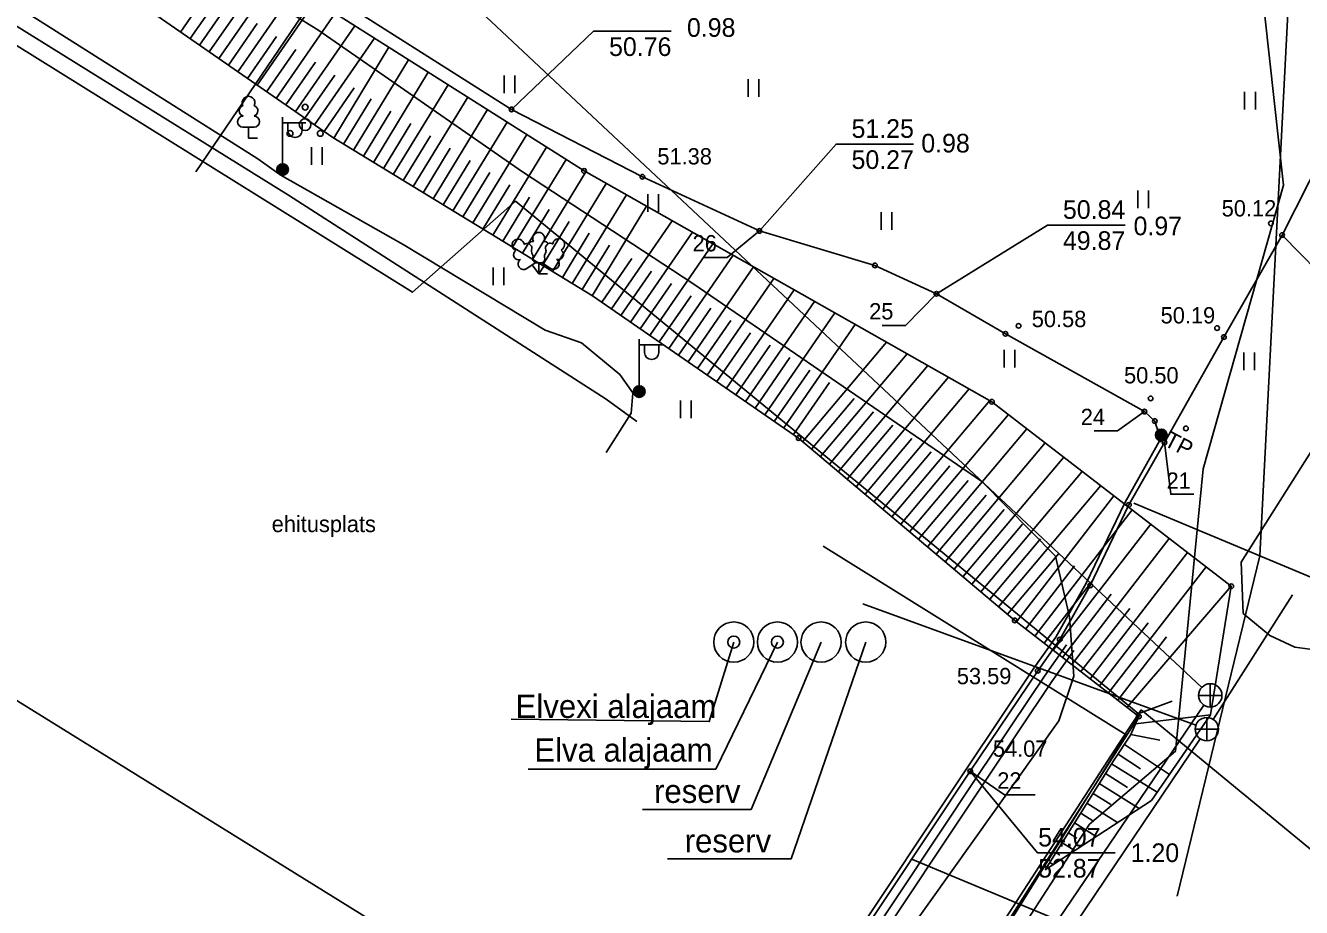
# Model space of a CAD drawing. Extents: x 641584 to 642110, y 6457374 to 6457909.
# Drawn here: x 641826.4 to 641881.1, y 6457552.5 to 6457590.3 of the extents above; entities that cross this region are included whole.
import ezdxf

# ---------------------------------------------------------------- set-up
doc = ezdxf.new("R2010")
doc.units = 0
for name, color, linetype in [('ABIJOONIS', 7, 'Continuous'), ('AED', 7, 'Continuous'), ('Default', 7, 'Continuous'), ('HALJASTUS', 7, 'Continuous'), ('HOONE', 7, 'Continuous'), ('KKAEV', 7, 'Continuous'), ('KORGUS', 7, 'Continuous'), ('KPKAABEL', 7, 'Continuous'), ('KTRASS', 7, 'Continuous'), ('MOOTMPUNKT', 7, 'Continuous'), ('MPKAABEL', 7, 'Continuous'), ('PIIR', 7, 'Continuous'), ('POST', 7, 'Continuous'), ('PUU', 7, 'Continuous'), ('RELJEEF', 7, 'Continuous'), ('SKKAEV', 7, 'Continuous'), ('SKTRASS', 7, 'Continuous'), ('TEE', 7, 'Continuous'), ('VEEKOGU', 7, 'Continuous'), ('VKAEV', 7, 'Continuous')]:
    doc.layers.add(name, color=color, linetype=linetype)

# ---------------------------------------------------------------- blocks, each defined once
blk = doc.blocks.new('VAPOST')
at = {"layer": 'POST'}
for p, q in [((0, 0.5), (0, 4.5)), ((0, 4), (2, 4)), ((0.45, 3.36), (0.45, 4)), ((1.68, 3.36), (1.68, 4)), ((0, 0), (0, 0))]:
    blk.add_line(p, q, dxfattribs=at)
blk.add_arc((1.07, 3.36), 0.613, 180, 0, dxfattribs=at)
blk = doc.blocks.new('LEHTP1')
at = {"layer": 'PUU'}
for p, q in [((0.48, 0.95), (-0.48, 0.95)), ((0, 0), (0, 0.95)), ((0.76, 0), (0, 0))]:
    blk.add_line(p, q, dxfattribs=at)
for centre, radius, start, end in [((0, 3.04), 0.554, 332.5799, 207.4201), ((-0.34, 2.35), 0.465, 109.0217, 253.1415), ((0.34, 2.35), 0.465, 286.8508, 70.9859), ((-0.47, 1.42), 0.475, 90.0016, 269.3953), ((0.47, 1.42), 0.475, 270.6047, 89.9984)]:
    blk.add_arc(centre, radius, start, end, dxfattribs=at)
blk = doc.blocks.new('PQQSAS')
at = {"layer": 'PUU'}
for centre, radius in [((0, 1.5), 0.25), ((0, 0), 0.5), ((-1.3, -0.75), 0.25), ((1.3, -0.75), 0.25)]:
    blk.add_circle(centre, radius, dxfattribs=at)
blk = doc.blocks.new('LEHTP3')
at = {"layer": 'PUU'}
for p, q in [((-1.02, 0.44), (-0.3, 0.95)), ((0, 0), (-0.55, 0.77)), ((-0.3, 0.95), (0.29, 0.95)), ((0, 0), (0, 0.95)), ((0, 0), (0.54, 0.78)), ((0.76, 0), (0, 0)), ((0.29, 0.95), (1.01, 0.46))]:
    blk.add_line(p, q, dxfattribs=at)
for points in [[(-0.83, 2.57), (-0.62, 2.37), (-0.59, 2.31), (-0.59, 2.2), (-0.62, 2.02), (-0.62, 1.93), (-0.58, 1.77), (-0.5, 1.59), (-0.48, 1.5), (-0.49, 1.41), (-0.52, 1.28), (-0.52, 1.22), (-0.48, 1.14), (-0.43, 1.08), (-0.3, 0.95)], [(0.81, 2.6), (0.62, 2.37), (0.59, 2.31), (0.59, 2.2), (0.62, 2.02), (0.63, 1.93), (0.59, 1.77), (0.51, 1.59), (0.49, 1.5), (0.5, 1.41), (0.53, 1.28), (0.53, 1.22), (0.49, 1.14), (0.44, 1.08), (0.3, 0.95)]]:
    blk.add_lwpolyline(points, dxfattribs=at)
for centre, radius, start, end in [((0, 3.04), 0.512, 90.0013, 211.0159), ((0, 3.04), 0.512, 328.9841, 89.9987), ((-1.77, 2.47), 0.512, 125.5389, 246.5536), ((-1.77, 2.47), 0.512, 4.5218, 125.5364), ((-0.99, 2.21), 0.403, 65.2382, 130.7412), ((-0.48, 2.38), 0.403, 84.7965, 150.2995), ((0.48, 2.38), 0.403, 34.3857, 95.2035), ((0.95, 2.23), 0.403, 50.3173, 111.1351), ((1.72, 2.51), 0.512, 55.522, 176.5367), ((1.72, 2.51), 0.512, 294.5049, 55.5195), ((-1.71, 1.64), 0.448, 125.4667, 288.5349), ((-1.29, 0.83), 0.475, 125.5377, 305.5366), ((1.28, 0.85), 0.475, 235.5219, 55.5208), ((1.68, 1.67), 0.448, 252.5235, 55.5918)]:
    blk.add_arc(centre, radius, start, end, dxfattribs=at)
blk = doc.blocks.new('MEPOST')
at = {"layer": 'POST'}
for radius in [0.5, 0.45, 0.4, 0.35, 0.3, 0.25, 0.2, 0.15, 0.1, 0.05]:
    blk.add_circle((0, 0), radius, dxfattribs=at)
blk = doc.blocks.new('RING02')
at = {"layer": 'KORGUS'}
blk.add_circle((0, 0), 0.2, dxfattribs=at)
blk = doc.blocks.new('KBPOST')
at = {"layer": 'POST'}
for radius in [0.5, 0.45, 0.4, 0.35, 0.3, 0.25, 0.2, 0.15, 0.1, 0.05]:
    blk.add_circle((0, 0), radius, dxfattribs=at)
blk.add_text(' TP', height=1.4, dxfattribs=at).set_placement((0, -0.7))
blk = doc.blocks.new('KAKAEV')
at = {"layer": 'KKAEV'}
for p, q in [((-1, 0), (1, 0)), ((0, -1), (0, 1))]:
    blk.add_line(p, q, dxfattribs=at)
blk.add_circle((0, 0), 1, dxfattribs=at)
blk = doc.blocks.new('HEIN')
at = {"layer": 'HALJASTUS'}
for p, q in [((-0.46, 0.76), (-0.46, -0.76)), ((0.46, 0.76), (0.46, -0.76))]:
    blk.add_line(p, q, dxfattribs=at)

msp = doc.modelspace()

# ---------------------------------------------------------------- linework, layer by layer
at = {"layer": 'ABIJOONIS'}
for points in [[(641857.867, 6457581.519), (641856.477, 6457580.386), (641855.477, 6457580.386)], [(641865.469, 6457578.82), (641864.147, 6457577.454), (641863.147, 6457577.454)], [(641874.401, 6457573.765), (641873.244, 6457572.94), (641872.244, 6457572.94)], [(641875.265, 6457572.439), (641875.53, 6457570.216), (641876.53, 6457570.216)], [(641866.921, 6457558.328), (641868.394, 6457557.323), (641869.717, 6457557.323)]]:
    msp.add_lwpolyline(points, dxfattribs=at)
at = {"layer": 'AED'}
msp.add_lwpolyline([(641852.6, 6457573.344), (641851.294, 6457574.292), (641837.65, 6457583.053), (641811.98, 6457599.007), (641796.286, 6457608.72), (641786.16, 6457614.926)], dxfattribs=at)
at = {"layer": 'Default'}
for centre in [(641856.768, 6457563.874), (641858.643, 6457563.874)]:
    msp.add_circle(centre, 0.256, dxfattribs=at)
at = {"layer": 'HOONE'}
msp.add_lwpolyline([(641851.972, 6457545.248), (641779.874, 6457589.949), (641778.331, 6457587.505)], dxfattribs=at)
at = {"layer": 'KPKAABEL'}
for points in [[(641857.536, 6457541.784), (641859.65, 6457544.95), (641870.73, 6457560.5), (641871.37, 6457562.41), (641871.19, 6457564.96), (641870.59, 6457567.56), (641867.42, 6457570.76), (641855.01, 6457579.27), (641847.69, 6457584.05), (641838.95, 6457590.12), (641832.02, 6457594.44), (641824.6, 6457599.75), (641816.91, 6457604.56), (641809.47, 6457608.89), (641807.2, 6457610.87), (641806.49, 6457612.61), (641808.009, 6457621.536)], [(641794.703, 6457615.257), (641795.332, 6457616.274), (641797.312, 6457619.3), (641799.861, 6457617.938), (641806.49, 6457613.884), (641814.866, 6457608.145), (641826.947, 6457599.83), (641838.592, 6457592.211), (641847.221, 6457586.735), (641852.841, 6457583.844), (641857.867, 6457581.519), (641862.829, 6457580.037), (641865.469, 6457578.82), (641868.434, 6457577.103), (641874.401, 6457573.765), (641874.85, 6457573.356), (641875.098, 6457572.575), (641873.559, 6457569.855), (641871.9, 6457566.401), (641870.594, 6457564.086)], [(641899.03, 6457610.514), (641897.853, 6457608.788), (641896.631, 6457607.056), (641895.206, 6457604.933), (641894.214, 6457603.441), (641892.596, 6457601.153), (641891.309, 6457599.468), (641890.325, 6457598.12), (641887.977, 6457594.706), (641886.424, 6457592.34), (641885.194, 6457590.322), (641882.632, 6457585.911), (641880.316, 6457581.342), (641877.818, 6457576.963), (641875.265, 6457572.439), (641873.736, 6457569.762), (641872.077, 6457566.308), (641870.763, 6457563.979), (641869.819, 6457562.644), (641866.921, 6457558.328), (641861.752, 6457550.568), (641860.011, 6457548.197), (641856.008, 6457542.745)], [(641899.03, 6457610.514), (641897.853, 6457608.788), (641896.631, 6457607.056), (641895.206, 6457604.933), (641894.214, 6457603.441), (641892.596, 6457601.153), (641891.309, 6457599.468), (641890.325, 6457598.12), (641887.977, 6457594.706), (641886.424, 6457592.34), (641885.194, 6457590.322), (641882.632, 6457585.911), (641880.316, 6457581.342), (641877.818, 6457576.963), (641875.265, 6457572.439), (641873.736, 6457569.762), (641872.077, 6457566.308), (641870.763, 6457563.979)], [(641814.866, 6457608.145), (641826.947, 6457599.83), (641838.592, 6457592.211), (641847.221, 6457586.735), (641852.841, 6457583.844), (641857.867, 6457581.519), (641862.829, 6457580.037), (641865.469, 6457578.82), (641868.434, 6457577.103), (641874.401, 6457573.765), (641874.85, 6457573.356), (641875.098, 6457572.575), (641873.559, 6457569.855), (641871.9, 6457566.401), (641870.594, 6457564.086), (641869.654, 6457562.757), (641866.755, 6457558.439), (641861.588, 6457550.683), (641859.85, 6457548.315), (641855.837, 6457542.851)], [(641847.221, 6457586.735), (641850.745, 6457590.094), (641854.079, 6457590.094)], [(641857.867, 6457581.519), (641861.158, 6457585.247), (641864.492, 6457585.247)], [(641865.469, 6457578.82), (641870.236, 6457581.771), (641873.569, 6457581.771)], [(641880.316, 6457581.342), (641882.617, 6457578.992), (641885.95, 6457578.992)], [(641873.946, 6457569.833), (641887.673, 6457564.1), (641934.185, 6457564.1)], [(641856.768, 6457563.874), (641855.713, 6457560.463), (641847.209, 6457560.565)], [(641858.643, 6457563.874), (641855.992, 6457558.414), (641847.943, 6457558.414)], [(641860.517, 6457563.874), (641857.51, 6457556.693), (641852.853, 6457556.693)], [(641862.435, 6457563.874), (641859.231, 6457554.567), (641853.916, 6457554.567)], [(641870.594, 6457564.086), (641869.654, 6457562.757), (641866.755, 6457558.439), (641861.588, 6457550.683), (641859.85, 6457548.315), (641855.837, 6457542.851)], [(641870.763, 6457563.979), (641869.819, 6457562.644), (641866.921, 6457558.328), (641861.752, 6457550.568), (641860.011, 6457548.197), (641856.008, 6457542.745)], [(641871.061, 6457563.749), (641870.117, 6457562.414), (641867.219, 6457558.098), (641862.05, 6457550.338), (641860.309, 6457547.967), (641856.329, 6457542.546)], [(641871.371, 6457563.518), (641870.427, 6457562.183), (641867.529, 6457557.867), (641862.36, 6457550.107), (641860.619, 6457547.736), (641856.658, 6457542.342)], [(641866.921, 6457558.328), (641869.812, 6457554.833), (641873.145, 6457554.833)], [(641864.447, 6457554.548), (641878.174, 6457548.815), (641924.686, 6457548.815)]]:
    msp.add_lwpolyline(points, dxfattribs=at)
at = {"layer": 'KTRASS'}
for p, q in [((641841.633, 6457594.926), (641876.866, 6457561.928)), ((641840.987, 6457594.854), (641833.665, 6457584.06)), ((641876.95, 6457561.172), (641862.858, 6457540.391))]:
    msp.add_line(p, q, dxfattribs=at)
msp.add_lwpolyline([(641878.529, 6457603.882), (641881.11, 6457601.405), (641879.353, 6457567.573), (641875.815, 6457552.967)], dxfattribs=at)
at = {"layer": 'MPKAABEL'}
msp.add_lwpolyline([(641787.509, 6457615.38), (641788.609, 6457614.708), (641807.023, 6457603.137), (641836.334, 6457584.609), (641837.225, 6457583.973), (641837.393, 6457584.154), (641837.286, 6457583.926), (641842.575, 6457580.936), (641848.67, 6457577.263), (641850.232, 6457576.713), (641851.875, 6457575.351), (641852.436, 6457574.573), (641852.708, 6457574.626), (641852.437, 6457574.556), (641852.368, 6457573.695), (641851.286, 6457572.012)], dxfattribs=at)
at = {"layer": 'PIIR'}
msp.add_lwpolyline([(641657.77, 6457612.9), (641701.89, 6457709.56), (641802.92, 6457663.64), (641804.25, 6457663.04), (641777.44, 6457619.71), (641842.97, 6457578.89), (641847.39, 6457582.79), (641874.2, 6457560.75), (641856.56, 6457533.11), (641837.49, 6457503.95), (641828, 6457505.98), (641818.2, 6457505.03), (641809.61, 6457500.93), (641802.14, 6457493.02), (641778.8, 6457455.84), (641767.38, 6457463.25), (641764.23, 6457464.96), (641751.07, 6457473.17), (641744.24, 6457462.13), (641649.31, 6457520.03), (641663.44, 6457540.18), (641670.02, 6457549.58), (641689.99, 6457604.4), (641657.81, 6457612.97)], dxfattribs=at)
msp.add_lwpolyline([(641874.26, 6457560.97), (641872.99, 6457559.03), (641856.33, 6457533.33), (641891.07, 6457513.96), (641896.71, 6457509.75), (641893.8, 6457505.76), (641888.04, 6457509.77), (641859.85, 6457525.49), (641843.08, 6457500.14), (641951.08, 6457432.5), (641956.86, 6457426.64), (641961.26, 6457417.07), (641962.23, 6457408.79), (641960.09, 6457400.92), (641945.56, 6457376.13), (641949.82, 6457373.51), (641969.43, 6457405.55), (641994.99, 6457447.44), (641974.06, 6457478.87)], close=True, dxfattribs=at)
at = {"layer": 'RELJEEF'}
for p, q in [((641835.422, 6457593.541), (641833.008, 6457590.056)), ((641836.267, 6457593.005), (641833.83, 6457589.486)), ((641837.113, 6457592.47), (641834.652, 6457588.917)), ((641837.959, 6457591.935), (641835.474, 6457588.347)), ((641834.632, 6457591.522), (641833.419, 6457589.771)), ((641838.804, 6457591.399), (641836.296, 6457587.778)), ((641835.465, 6457590.97), (641834.241, 6457589.202)), ((641839.65, 6457590.864), (641837.118, 6457587.209)), ((641836.299, 6457590.417), (641835.063, 6457588.632)), ((641840.495, 6457590.328), (641837.94, 6457586.639)), ((641837.133, 6457589.865), (641835.885, 6457588.063)), ((641841.341, 6457589.793), (641838.762, 6457586.07)), ((641841.96, 6457589.401), (641839.585, 6457585.502)), ((641837.967, 6457589.312), (641836.707, 6457587.493)), ((641842.805, 6457588.866), (641840.439, 6457584.982)), ((641838.801, 6457588.76), (641837.529, 6457586.924)), ((641843.65, 6457588.331), (641841.293, 6457584.462)), ((641839.635, 6457588.207), (641838.351, 6457586.354)), ((641844.495, 6457587.796), (641842.147, 6457583.941)), ((641840.468, 6457587.655), (641839.173, 6457585.785)), ((641845.34, 6457587.261), (641843.001, 6457583.421)), ((641841.197, 6457587.188), (641840.012, 6457585.242)), ((641842.047, 6457586.66), (641840.866, 6457584.722)), ((641846.185, 6457586.725), (641843.855, 6457582.901)), ((641842.896, 6457586.132), (641841.72, 6457584.201)), ((641847.03, 6457586.19), (641844.709, 6457582.381)), ((641843.746, 6457585.605), (641842.574, 6457583.681)), ((641847.875, 6457585.655), (641845.563, 6457581.86)), ((641844.595, 6457585.077), (641843.428, 6457583.161)), ((641848.72, 6457585.12), (641846.417, 6457581.34)), ((641845.445, 6457584.549), (641844.282, 6457582.641)), ((641849.565, 6457584.585), (641847.271, 6457580.82)), ((641846.294, 6457584.022), (641845.136, 6457582.12)), ((641850.412, 6457584.054), (641848.125, 6457580.299)), ((641847.144, 6457583.494), (641845.99, 6457581.6)), ((641851.283, 6457583.561), (641848.979, 6457579.779)), ((641847.993, 6457582.966), (641846.844, 6457581.08)), ((641852.154, 6457583.068), (641849.833, 6457579.259)), ((641848.843, 6457582.439), (641847.698, 6457580.56)), ((641853.025, 6457582.576), (641850.687, 6457578.739)), ((641849.7, 6457581.923), (641848.552, 6457580.039)), ((641854.12, 6457581.956), (641851.511, 6457578.172)), ((641850.562, 6457581.417), (641849.406, 6457579.519)), ((641854.994, 6457581.462), (641852.334, 6457577.604)), ((641851.425, 6457580.91), (641850.26, 6457578.999)), ((641855.868, 6457580.967), (641853.158, 6457577.037)), ((641852.391, 6457580.329), (641851.099, 6457578.456)), ((641856.742, 6457580.473), (641853.981, 6457576.469)), ((641853.24, 6457579.798), (641851.923, 6457577.888)), ((641857.616, 6457579.979), (641854.804, 6457575.901)), ((641854.089, 6457579.267), (641852.746, 6457577.32)), ((641858.49, 6457579.484), (641855.627, 6457575.333)), ((641859.363, 6457578.99), (641856.45, 6457574.766)), ((641854.937, 6457578.736), (641853.569, 6457576.753)), ((641860.237, 6457578.496), (641857.274, 6457574.198)), ((641855.786, 6457578.205), (641854.392, 6457576.185)), ((641861.111, 6457578.001), (641858.097, 6457573.63)), ((641856.634, 6457577.674), (641855.216, 6457575.617)), ((641861.985, 6457577.507), (641858.92, 6457573.063)), ((641857.483, 6457577.143), (641856.039, 6457575.05)), ((641858.331, 6457576.612), (641856.862, 6457574.482)), ((641863.329, 6457576.747), (641859.73, 6457572.477)), ((641859.18, 6457576.081), (641857.685, 6457573.914)), ((641864.214, 6457576.246), (641860.494, 6457571.832)), ((641865.1, 6457575.745), (641861.259, 6457571.188)), ((641860.028, 6457575.55), (641858.509, 6457573.346)), ((641865.986, 6457575.244), (641862.023, 6457570.543)), ((641860.877, 6457575.019), (641859.332, 6457572.779)), ((641866.871, 6457574.743), (641862.788, 6457569.899)), ((641861.942, 6457574.325), (641860.112, 6457572.155)), ((641867.757, 6457574.242), (641863.553, 6457569.254)), ((641862.767, 6457573.753), (641860.876, 6457571.51)), ((641868.56, 6457573.643), (641864.317, 6457568.61)), ((641863.592, 6457573.18), (641861.641, 6457570.866)), ((641869.353, 6457573.032), (641865.082, 6457567.965)), ((641864.417, 6457572.607), (641862.406, 6457570.221)), ((641870.146, 6457572.422), (641865.846, 6457567.321)), ((641865.242, 6457572.034), (641863.17, 6457569.577)), ((641866.049, 6457571.44), (641863.935, 6457568.932)), ((641870.939, 6457571.811), (641866.611, 6457566.676)), ((641866.828, 6457570.813), (641864.699, 6457568.287)), ((641871.732, 6457571.2), (641867.376, 6457566.032)), ((641872.525, 6457570.589), (641868.14, 6457565.387)), ((641867.607, 6457570.185), (641865.464, 6457567.643)), ((641873.088, 6457570.156), (641868.907, 6457564.746)), ((641868.386, 6457569.557), (641866.229, 6457566.998)), ((641873.88, 6457569.546), (641869.699, 6457564.134)), ((641869.164, 6457568.93), (641866.993, 6457566.354)), ((641874.672, 6457568.936), (641870.49, 6457563.523)), ((641869.943, 6457568.302), (641867.758, 6457565.709)), ((641875.464, 6457568.326), (641871.281, 6457562.912)), ((641870.722, 6457567.674), (641868.522, 6457565.065)), ((641876.257, 6457567.716), (641872.073, 6457562.3)), ((641871.393, 6457567.146), (641869.303, 6457564.44)), ((641877.049, 6457567.106), (641872.864, 6457561.689)), ((641872.185, 6457566.535), (641870.094, 6457563.829)), ((641872.977, 6457565.924), (641870.886, 6457563.217)), ((641878.133, 6457566.271), (641873.655, 6457561.077)), ((641873.769, 6457565.313), (641871.677, 6457562.606)), ((641874.561, 6457564.703), (641872.468, 6457561.995)), ((641875.352, 6457564.092), (641873.26, 6457561.383)), ((641875.595, 6457561.336), (641874.051, 6457560.772)), ((641877.235, 6457560.744), (641874.023, 6457560.359)), ((641875.07, 6457559.667), (641873.819, 6457559.903)), ((641875.477, 6457558.197), (641873.546, 6457559.484)), ((641874.231, 6457558.427), (641873.269, 6457559.068)), ((641873.682, 6457557.629), (641872.729, 6457558.227)), ((641874.945, 6457557.427), (641872.995, 6457558.65)), ((641874.174, 6457556.73), (641872.463, 6457557.803)), ((641872.955, 6457556.904), (641872.198, 6457557.38)), ((641872.228, 6457556.18), (641871.666, 6457556.532)), ((641873.252, 6457556.128), (641871.932, 6457556.956)), ((641872.329, 6457555.526), (641871.401, 6457556.109)), ((641871.502, 6457555.455), (641871.135, 6457555.685)), ((641871.407, 6457554.925), (641870.869, 6457555.262)), ((641870.484, 6457554.323), (641870.339, 6457554.414)), ((641870.775, 6457554.731), (641870.604, 6457554.838))]:
    msp.add_line(p, q, dxfattribs=at)
for points in [[(641801.216, 6457632.531), (641802.07, 6457630.977), (641801.527, 6457628.103), (641802.12, 6457625.97), (641807.466, 6457610.913), (641834.839, 6457593.91), (641850.341, 6457584.094), (641867.852, 6457574.188), (641878.133, 6457566.271), (641877.235, 6457560.744), (641874.701, 6457557.074), (641870.141, 6457554.099)], [(641797.865, 6457630.9), (641798.285, 6457630.637), (641798.422, 6457630.52), (641798.534, 6457630.35), (641798.59, 6457630.161), (641798.589, 6457629.95), (641797.984, 6457628.42), (641798.163, 6457627.485), (641799.841, 6457623.016), (641804.491, 6457610.634), (641804.973, 6457609.457), (641818.807, 6457599.893), (641839.551, 6457585.523), (641850.706, 6457578.727), (641859.549, 6457572.629), (641868.832, 6457564.804), (641874.167, 6457560.682), (641873.807, 6457559.875), (641873.073, 6457558.776), (641870.982, 6457555.441), (641870.141, 6457554.099)]]:
    msp.add_lwpolyline(points, dxfattribs=at)
at = {"layer": 'SKTRASS'}
for p, q in [((641877.351, 6457560.557), (641880.762, 6457565.895)), ((641876.612, 6457560.307), (641862.303, 6457565.52)), ((641876.802, 6457559.722), (641862.958, 6457539.24))]:
    msp.add_line(p, q, dxfattribs=at)
at = {"layer": 'TEE'}
for points in [[(641878.876, 6457601.813), (641878.775, 6457598.038), (641880.369, 6457583.478), (641876.926, 6457571.312), (641875.736, 6457559.188), (641872.046, 6457556.054), (641866.032, 6457546.788), (641860.793, 6457538.588)], [(641860.607, 6457567.986), (641873.619, 6457559.887), (641861.016, 6457539.638), (641859.932, 6457540.312)]]:
    msp.add_lwpolyline(points, dxfattribs=at)
at = {"layer": 'VEEKOGU'}
msp.add_lwpolyline([(641883.504, 6457575.127), (641878.563, 6457567.298), (641878.636, 6457565.106), (641879.783, 6457564.156), (641880.855, 6457563.661), (641881.938, 6457563.505)], dxfattribs=at)
at = {"layer": 'VKAEV'}
for centre in [(641856.768, 6457563.874), (641858.643, 6457563.874), (641860.517, 6457563.874), (641862.435, 6457563.874)]:
    msp.add_circle(centre, 0.863, dxfattribs=at)

# ---------------------------------------------------------------- block references
at = {"layer": 'HALJASTUS', "xscale": 0.5, "yscale": 0.5}
for p in [(641847.131, 6457587.807), (641857.617, 6457587.652), (641878.937, 6457587.108), (641838.859, 6457584.739), (641853.306, 6457582.72), (641874.354, 6457582.875), (641863.325, 6457581.943), (641846.665, 6457579.574), (641868.607, 6457576.04), (641878.898, 6457575.924), (641854.704, 6457573.866)]:
    msp.add_blockref('HEIN', p, dxfattribs=at)
at = {"layer": 'KKAEV', "xscale": 0.5, "yscale": 0.5}
msp.add_blockref('KAKAEV', (641877.231, 6457561.586), dxfattribs=at)
at = {"layer": 'MOOTMPUNKT', "xscale": 0.5, "yscale": 0.5}
for p in [(641847.221, 6457586.735), (641850.341, 6457584.094), (641852.841, 6457583.844), (641879.833, 6457581.845), (641857.867, 6457581.519), (641880.316, 6457581.342), (641862.829, 6457580.037), (641865.469, 6457578.82), (641868.998, 6457577.446), (641877.522, 6457577.35), (641868.434, 6457577.103), (641877.818, 6457576.963), (641867.852, 6457574.188), (641874.67, 6457574.332), (641874.401, 6457573.765), (641874.85, 6457573.356), (641876.187, 6457573.043), (641859.549, 6457572.629), (641875.098, 6457572.575), (641875.125, 6457572.762), (641875.265, 6457572.439), (641873.736, 6457569.762), (641872.077, 6457566.308), (641878.133, 6457566.271), (641868.832, 6457564.804), (641870.763, 6457563.979), (641869.819, 6457562.644), (641874.167, 6457560.682), (641866.921, 6457558.328)]:
    msp.add_blockref('RING02', p, dxfattribs=at)
at = {"layer": 'POST', "xscale": 0.5, "yscale": 0.5}
for name, p in [('VAPOST', (641837.393, 6457584.154)), ('MEPOST', (641837.393, 6457584.154)), ('VAPOST', (641852.708, 6457574.626)), ('MEPOST', (641852.708, 6457574.626))]:
    msp.add_blockref(name, p, dxfattribs=at)
at = {"layer": 'POST', "xscale": 0.5000000000000001, "yscale": 0.4999999999999999, "rotation": -27.4081871164666}
msp.add_blockref('KBPOST', (641875.125, 6457572.762), dxfattribs=at)
at = {"layer": 'PUU', "xscale": 0.5, "yscale": 0.5}
for name, p in [('LEHTP1', (641835.93, 6457585.5)), ('PQQSAS', (641838.36, 6457586.08)), ('LEHTP3', (641848.39, 6457579.68))]:
    msp.add_blockref(name, p, dxfattribs=at)
at = {"layer": 'SKKAEV', "xscale": 0.5, "yscale": 0.5}
msp.add_blockref('KAKAEV', (641877.082, 6457560.136), dxfattribs=at)

# ---------------------------------------------------------------- texts
at = {"layer": 'ABIJOONIS'}
for s, p in [(' 26', (641854.739, 6457580.642)), (' 25', (641862.322, 6457577.72)), (' 24', (641871.409, 6457573.186)), (' 21', (641875.093, 6457570.453)), (' 22', (641867.822, 6457557.584))]:
    msp.add_text(s, height=0.7, dxfattribs=at).set_placement(p)
at = {"layer": 'HALJASTUS'}
msp.add_text('ehitusplats', height=0.7, dxfattribs=at).set_placement((641836.924, 6457568.593))
at = {"layer": 'KORGUS'}
for s, p in [('51.38', (641853.486, 6457584.372)), ('50.12', (641877.721, 6457582.14)), ('50.58', (641869.565, 6457577.391)), ('50.19', (641875.099, 6457577.548)), ('50.50', (641873.528, 6457574.976)), ('53.59', (641866.347, 6457562.065)), ('54.07', (641867.896, 6457558.953))]:
    msp.add_text(s, height=0.7, dxfattribs=at).set_placement(p)
at = {"layer": 'KPKAABEL'}
for s, height, p in [('0.98', 0.8, (641854.757, 6457589.85)), ('50.76', 0.8, (641851.412, 6457589.028)), ('51.25', 0.8, (641861.825, 6457585.514)), ('0.98', 0.8, (641864.821, 6457584.886)), ('50.27', 0.8, (641861.825, 6457584.18)), ('50.84', 0.8, (641870.903, 6457582.038)), ('0.97', 0.8, (641873.936, 6457581.333)), ('49.87', 0.8, (641870.903, 6457580.705)), ('Elvexi alajaam', 1, (641847.398, 6457560.616)), ('Elva alajaam', 1, (641848.202, 6457558.743)), ('reserv', 1, (641853.343, 6457556.971)), ('reserv', 1, (641854.659, 6457554.845)), ('54.07', 0.8, (641869.839, 6457555.1))]:
    msp.add_text(s, height=height, dxfattribs=at).set_placement(p)
for s, p in [('1.20', (641873.812, 6457554.433)), ('52.87', (641869.839, 6457553.766))]:
    msp.add_text(s, height=0.8, rotation=360, dxfattribs=at).set_placement(p)

doc.saveas('drawing.dxf')
